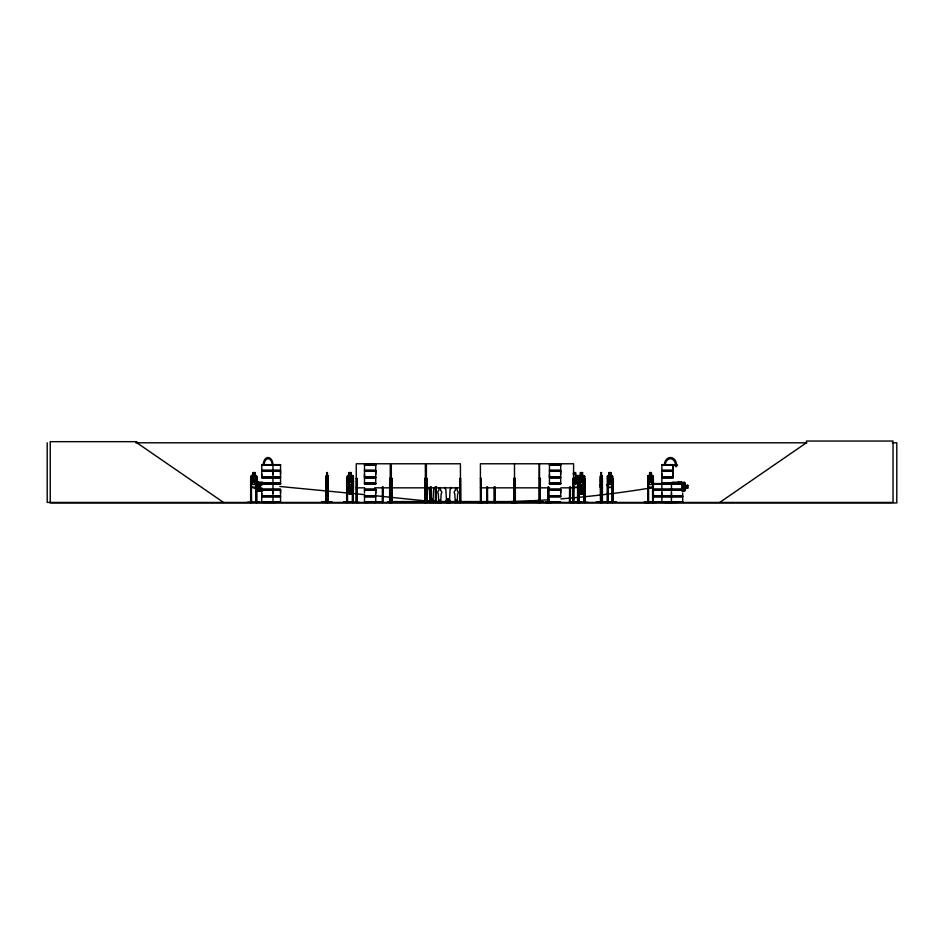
<?xml version="1.0" encoding="UTF-8"?>
<svg xmlns="http://www.w3.org/2000/svg" width="944" height="944" viewBox="0 0 944 944"><rect width="100%" height="100%" fill="white"/><g stroke="black" fill="none" stroke-linecap="round" stroke-linejoin="round"><path stroke-width="1.42" d="M261.748 495.765L261.748 493.004M261.748 476.838L261.748 474.077M272.981 493.004L272.981 490.231L272.981 495.765M272.981 474.077L272.981 471.316L272.981 476.838M280.533 493.004L280.533 490.231L261.736 490.231M280.533 474.077L280.533 471.316L261.736 471.316L261.736 476.838L280.545 476.838L280.545 471.316M364.49 476.838L364.49 471.316L375.747 471.316L375.736 476.838L364.49 476.838L364.502 474.077M375.736 493.004L375.736 490.231L364.49 490.231L364.502 493.004M375.736 474.077L375.736 471.316M549.443 476.838L549.443 471.316L560.689 471.316L560.677 476.838L549.443 476.838L549.455 474.077M560.677 493.004L560.677 490.231L549.443 490.231M560.677 474.077L560.677 471.316M661.886 493.004L661.886 495.765L661.874 490.231M661.874 476.838L661.874 471.316L673.131 471.316L673.131 476.838L661.874 476.838L661.886 474.077M671.455 493.004L671.455 495.765L671.444 490.231M673.119 471.316L673.119 476.838M534.788 501.996L543.803 501.96M601.812 487.47L602.001 484.532M327.733 487.47L327.733 475.54M328.028 484.52L327.828 487.47L326.258 487.47L326.081 484.52L326.353 487.47M596.065 501.996L616.479 501.996M321.456 501.996L332.217 501.996M431.396 499.352L431.738 499.813M261.712 502.432L261.736 496.874L280.545 496.874L280.545 502.208L261.677 502.232M661.838 502.432L661.886 496.874M327.71 482.148L326.801 484.52L326.801 472.673M601.906 487.47L600.455 487.47L600.561 475.54M326.117 502.444L326.152 476.59L326.789 475.54M326.152 476.59L326.353 475.54M612.031 487.47L612.668 484.52L612.113 487.47L607.842 487.47L607.287 484.532L607.924 487.47M652.469 487.375L653.201 484.532L652.505 487.47L648.316 487.47M256.119 487.47L256.874 476.578L256.178 475.54L254.833 475.54M256.874 484.532L256.202 487.47L251.529 487.47M671.385 502.42L671.455 496.874M346.979 482.113L347.781 479.163L347.05 490.066L347.84 491.01M578.224 482.113L579.026 479.163M583.97 487.47L584.773 484.532L583.923 487.375L579.014 487.375M352.608 487.47L353.41 484.532L352.678 487.47L347.569 487.47L346.908 484.532L347.64 487.47M644.209 502.385L656.965 502.373M644.245 501.996L682.689 502.055M426.546 502.432L426.617 478.396M260.072 501.948L247.281 502.326M600.585 482.148L601.411 484.52L601.529 472.578L600.856 472.578L600.585 476.626L600.679 502.444M394.533 501.996L387.323 501.996M511.282 502.373L517.831 502.373M352.785 502.385L352.926 501.571M429.555 502.373C428.434 503.282 429.673 498.55 429.579 501.736M477.227 502.373L483.623 502.444M483.611 501.948L477.239 501.984L483.564 502.373M581.433 502.373L570.648 502.385M581.445 501.996L570.601 501.96M349.74 502.373L343.545 501.96L359.369 502.385M349.752 501.996L343.545 501.996M262.668 502.373L275.542 502.385M447.751 499.447L448.294 499.789L447.716 499.423M448.152 499.293L448.058 499.883M578.554 484.532L577.539 487.47L573.374 487.47M485.157 502.373L488.095 502.373M487.505 486.88L487.6 502.444L487.694 501.571M488.107 501.996L485.169 501.996L496.756 501.996M569.444 502.373L569.621 486.88M256.237 485.169L256.874 483.682L260.438 483.682L261.96 485.169M582.424 493.972L582.424 491.01L583.569 490.019L582.495 476.626L580.501 476.626L580.501 482.148L579.427 484.496L579.427 490.019L580.501 491.01L580.501 493.972M580.501 472.578L580.572 475.634L579.439 476.626L579.439 482.148L580.501 484.52L580.501 490.019L582.507 489.924L581.433 487.316L579.616 490.03L580.973 486.632L579.557 483.116L581.398 485.995L583.25 483.116L581.858 486.644C584.43 498.656 582.165 477.652 583.569 476.626L582.495 475.634L582.566 472.578L580.43 472.578L580.43 475.54M349.197 482.124L348.124 484.496L349.127 494.066L351.333 494.066L351.262 491.01L352.265 490.019C350.897 488.898 353.091 467.953 350.543 480.012L351.959 483.529L350.106 480.649L348.253 483.529L349.658 480L348.312 476.614L350.071 479.328L351.203 476.637L349.197 476.626L349.197 482.148L351.203 482.124M351.192 475.634L351.203 472.578L349.056 472.578L348.124 482.148L349.197 484.52L349.127 490.054L350.318 487.316L351.439 490.007L352.1 489.912L350.743 486.644L352.136 483.116L350.283 485.995L348.737 483.057L349.858 486.632L348.607 490.078L351.203 490.019L351.203 484.496L352.265 482.148L352.265 476.626L351.192 475.634L351.133 472.673L349.127 472.673M607.322 502.444L607.287 476.59L607.853 475.54L609.151 475.54M607.936 475.54L607.287 476.59M647.796 502.444L647.761 476.59L648.327 475.54L649.625 475.54M647.844 476.59L648.41 475.54M574.082 479.328C575.203 475.068 578.731 475.965 574.719 480.012C578.825 484.225 575.321 485.11 574.129 480.649M250.892 502.444L250.927 476.59L251.541 475.54L252.957 475.54M251.623 475.54L250.927 476.59M575.498 484.52L576.985 482.148L576.985 476.626L575.498 475.634L575.498 472.673M352.726 491.104L353.481 490.054L353.41 476.578L352.584 475.54M579.05 475.54L578.365 476.637L578.224 490.066L579.038 491.104M583.958 491.104L584.714 490.054L584.029 491.104L578.979 491.104M256.095 483.045L256.851 482.113L262.609 482.219M256.237 483.092L256.874 482.207M364.455 483.293L375.747 483.576M364.49 502.208L364.49 496.874L375.747 496.874L375.747 502.208L364.455 502.432M684.518 491.14L681.934 491.14L684.542 491.234L685.332 488.272L687.68 488.178L687.621 485.417M610.886 472.673L609.14 472.673L609.21 475.634L608.243 476.626L608.243 482.148L609.14 484.52L610.803 484.52L611.7 482.148L611.7 476.626L610.803 475.634M649.614 475.634L648.717 476.626L648.717 482.148L649.614 484.52L651.277 484.52L652.162 482.148L651.277 472.673M433.036 502.432L433.272 501.701M437.992 502.42L438.228 501.134L438.464 501.972M441.261 502.291C439.869 503.4 441.686 500.497 441.001 501.972M445.769 502.22L445.721 500.473L446.075 501.724M446.064 502.409L450.524 502.432M454.949 501.96C452.093 502.892 461.84 501.925 463.834 502.373M455.067 502.409L455.114 502.432M261.96 487.93L260.438 489.405L256.874 489.405L256.237 487.93L254.243 487.93M439.231 487.611L438.724 490.644A2.006 2.006 0 0 0 438.311 493.795L438.724 501.535L440.73 501.535L441.155 493.795A2.006 2.006 0 0 0 440.73 490.644L440.234 487.611M455.716 487.6L455.22 490.632A2.006 2.006 0 0 0 454.807 493.783L455.22 501.524L457.226 501.524L457.639 493.783A2.006 2.006 0 0 0 457.226 490.632L456.719 487.6M681.828 486.195C684.636 482.172 685.946 485.841 682.382 486.833L684.553 489.263L681.839 487.411M719.729 502.444L806.388 442.807L806.388 441.049L893.036 441.049L893.036 502.444L47.2 502.444L47.2 442.807M426.782 502.385L426.877 501.571M353.032 502.385L353.056 478.396M675.833 483.375L678.193 482.36M675.845 483.446L678.205 482.455M430.063 502.232L429.237 502.055M432.576 502.444L433.202 502.42M433.449 502.444L433.697 502.232M438.04 502.444L438.63 502.444M438.429 502.444L439.054 502.409L438.228 502.173M446.311 502.444L446.842 502.409M449.061 502.444L449.639 502.432M449.993 502.42L450.229 500.473L449.875 501.724M653.354 502.22L653.39 478.396L652.646 478.396L652.587 502.444M135.794 442.807L806.837 442.807M892.375 442.807L896.8 442.807L896.8 502.951L50.244 502.951L50.244 441.674L136.904 441.674L136.904 442.807L223.551 502.444M261.724 464.649L280.557 464.649M364.478 464.649L375.747 464.649M549.432 464.649L560.701 464.649M661.862 464.649L673.143 464.649M261.748 465.203L280.533 465.203M364.502 465.203L375.736 465.203M549.455 465.203L560.677 465.203M661.886 465.203L673.119 465.203L673.119 470.206L661.874 470.206L661.874 464.873L673.143 464.873L673.131 470.206M261.736 470.206L280.545 470.206L280.545 464.873L261.724 464.849L261.748 470.206M261.653 470.584L280.616 470.584M364.408 470.584L375.818 470.584M549.361 470.584L560.771 470.584M661.791 470.584L673.202 470.584M261.653 470.926L280.616 470.926M364.408 470.926L375.818 470.926M549.361 470.926L560.771 470.926M661.791 470.926L673.202 470.926M573.622 472.578L575.592 472.578L575.592 475.54L577.516 475.54L578.554 476.578L578.554 502.444L578.365 476.59L578.979 475.54L580.501 475.54M609.081 472.578L610.945 472.578L610.886 475.634M252.945 472.673L254.845 472.673M326.707 472.673L327.391 472.673M580.501 472.673L582.566 472.673M600.88 472.673L601.505 472.673M649.614 472.673L651.348 472.673M573.232 473.168L575.002 473.168L575.002 474.159L573.232 474.159M600.974 473.168L600.974 474.159M349.115 475.54L347.593 475.54L346.908 476.59L346.873 502.444M351.203 475.54L352.655 475.54M582.566 475.54L584.017 475.54L584.773 476.578L584.773 502.444M601.434 475.54L602.083 476.626L602.095 502.444M610.862 475.54L612.101 475.54L612.727 476.578L612.727 502.444M651.336 475.54L652.564 475.54L653.201 476.578L653.201 502.444M251.576 475.634L256.154 475.634M326.27 475.634L327.816 475.634L327.934 476.626L327.946 502.444M347.616 475.634L352.631 475.634M575.498 475.634L577.468 475.634L578.46 476.626M579.014 475.634L583.994 475.634L584.773 476.578M600.467 475.634L601.894 475.634M607.889 475.634L612.066 475.634M648.363 475.634L652.54 475.634M600.278 476.59L600.537 502.444M602.107 476.578L601.8 475.54M612.644 476.578L612.019 475.54M653.118 476.578L652.493 475.54M261.653 477.227L280.616 477.227M364.408 477.227L375.818 477.227M549.361 477.227L560.771 477.227M661.791 477.227L673.202 477.227M261.653 477.57L280.616 477.57M364.408 477.57L375.818 477.57M549.361 477.57L560.771 477.57M661.791 477.57L673.202 477.57M261.736 477.959L280.545 477.959L280.545 483.281L261.712 483.517L280.557 483.517M673.131 477.959L661.874 477.959L661.874 483.281L673.143 483.281L661.886 483.139M255.954 478.396L256.733 478.396M352.466 478.396L353.268 478.396M356.242 478.396L357.044 478.396L356.891 502.444M391.323 478.396L392.126 478.396L392.185 502.444M426.405 478.396L427.207 478.396L427.266 502.444M480.413 478.396L481.204 478.396L481.275 502.444M539.13 478.396L540.369 478.396L540.216 502.444M607.334 478.396L608.078 478.396M647.808 478.396L648.552 478.396M347.722 479.163L352.82 479.163L353.481 482.113L352.749 479.163M578.955 479.163L584.053 479.163L584.714 482.113L583.982 479.163M580.501 482.124L582.495 482.148M600.88 482.148L601.411 476.626C599.747 476.472 601.021 488.933 601.281 480.649C602.001 491.092 602.06 469.239 601.269 479.328L600.95 476.59L600.856 502.444M672.234 482.219L681.698 482.219L681.698 483.033L672.234 483.033M678.122 482.36L684.553 482.36L685.332 485.31M261.488 483.033L258.514 483.033L258.514 482.219M261.748 483.139L280.533 483.139M364.502 483.139L375.736 483.139L375.747 477.959L364.49 477.959L364.49 483.281L375.747 483.281M560.677 483.139L549.455 483.139L549.443 477.959L560.689 477.959L560.689 483.281L549.325 483.434L560.701 483.576M653.366 483.576L682.713 483.576M261.724 483.8L280.557 483.8M364.478 483.765L375.747 483.776M549.432 483.765L560.701 483.765M653.366 483.8L682.713 483.776M681.509 483.93L684.459 483.93L685.25 485.417L687.763 485.31M261.748 484.119L280.533 484.119M364.502 484.119L375.736 484.119M549.455 484.119L560.677 484.119M653.59 484.119L682.689 484.119M250.927 484.532L251.647 487.375L256.154 487.375M349.197 484.52L351.203 484.496M580.501 484.496L582.495 484.52M600.278 484.532L600.549 487.47M647.761 484.532L648.398 487.47M681.509 485.417L684.459 485.417L684.459 488.178L681.509 488.178M326.27 487.375L327.816 487.375M347.616 487.375L352.631 487.375M573.386 487.375L577.468 487.375M600.467 487.375L601.894 487.375M607.889 487.375L612.066 487.375M648.363 487.375L652.54 487.375M584.041 487.47L578.955 487.47L578.294 484.532L579.026 487.47M356.242 487.836L364.75 487.836M374.674 487.836L390.261 487.836M391.323 487.836L425.355 487.836M426.405 487.836L460.424 487.836M480.413 487.836L549.491 487.836M560.842 487.836L573.598 487.836M254.184 488.024L256.166 488.024M261.736 489.122L280.545 489.122M364.49 489.122L375.747 489.122M549.443 489.122L560.689 489.122M653.578 489.122L682.701 489.122M261.653 489.511L280.616 489.511M364.408 489.511L375.818 489.511M549.361 489.511L560.771 489.511M653.496 489.511L682.772 489.511M681.509 489.653L684.459 489.653L685.25 488.178L687.763 488.272L687.704 485.31M256.154 487.93L256.166 489.948M261.653 489.853L280.616 489.853M364.408 489.853L375.818 489.853M549.361 489.853L560.771 489.853M653.496 489.853L682.772 489.853M347.05 490.066L347.805 491.104L352.796 491.104M261.488 490.231L258.514 490.231L258.514 491.045M653.578 490.231L682.701 490.231M685.391 490.29L685.25 483.446L684.494 482.36M261.96 490.892L256.792 490.892L256.237 489.901M262.609 491.045L256.768 490.986L256.095 489.948M582.566 494.066L580.359 494.066L580.43 491.01M364.49 495.765L375.747 495.765L375.747 490.231M549.443 495.765L560.689 495.765L560.689 490.231M653.578 495.765L682.701 495.765L682.701 493.004M261.653 496.143L280.616 496.143M364.408 496.143L375.818 496.143M549.361 496.143L560.771 496.143M653.496 496.143L682.772 496.143M261.653 496.485L280.616 496.485M364.408 496.485L375.818 496.485M549.361 496.485L560.771 496.485M653.496 496.485L682.772 496.485M549.443 496.874L560.689 496.874M653.578 496.874L682.701 496.874L682.701 502.208M430.794 499.105L432.175 499.105L432.175 501.736M250.597 501.571L251.505 501.571L251.493 502.444L251.423 478.396L250.656 478.396L250.644 502.444M255.895 501.571L256.803 501.571L256.792 502.444M325.668 501.571L326.294 501.571M347.534 501.571L346.566 501.571L346.66 502.444L346.649 478.396L347.463 478.396L347.522 502.444M352.383 501.571L353.351 501.571L353.339 502.444M356.159 501.571L357.127 501.571L357.103 502.444M375.228 501.571L375.287 502.444M382.308 501.571L383.429 502.385M389.601 501.571L540.452 501.571L540.428 502.444M547.874 501.571L548.83 501.571M569.527 501.571L570.53 501.571L570.53 502.444M573.905 501.571L572.949 501.571L572.961 502.444M577.551 501.571L579.215 501.571M584.041 501.571L585.009 501.571M600.903 501.571L600.337 502.444M601.847 501.571L602.461 501.571M607.275 501.571L608.148 501.571M647.749 501.571L648.611 501.571M652.587 501.571L653.449 501.571M375.287 501.819L382.308 501.819M441.426 502.444L422.322 501.948L440.376 501.807M457.474 501.96L463.811 501.996L454.713 501.96A811.25 611.606 0 0 0 549.278 499.718M545.49 502.444L551.969 502.373M570.53 501.819L588.065 502.373M677.119 502.385L664.434 502.444M261.748 502.055L280.533 502.055M364.502 502.055L375.736 502.055M422.357 501.984L441.237 501.972M560.677 502.055L545.526 501.96M545.585 502.385L560.701 502.22M644.245 502.326L682.713 502.22M279.861 486.49L364.691 494.644M374.756 495.647L429.426 501.288M494.196 502.385L494.326 486.88M356.395 502.373L356.466 478.396M356.679 502.385L356.561 501.571M511.495 502.373L517.819 501.996L511.436 502.444M352.56 475.634L353.268 476.626L353.268 502.444M256.107 475.54L256.803 476.626L256.709 502.444M250.986 484.52L251.6 487.47M681.509 482.219L681.509 483.033M671.444 483.8L671.455 489.122M661.874 483.8L661.886 489.122M652.894 478.396L653.047 502.444M652.67 501.571L652.847 502.444M651.348 475.634L651.419 472.578L649.555 472.578L649.684 475.634M648.552 485.464L648.611 502.444M648.363 501.571L648.363 502.444M648.304 478.396L648.15 502.444M648.056 485.464L648.009 502.444M612.975 502.444L612.975 501.571L612.113 501.571L612.113 502.444L612.172 478.396L612.916 478.396L612.892 502.444M612.42 478.396L612.373 502.444M609.151 472.578L609.14 475.634M608.078 484.048L608.137 502.444M607.83 478.396L607.889 502.444M607.676 501.571L607.724 502.444M607.582 484.048L607.582 502.444M602.39 502.444L602.39 478.396L601.906 502.444M602.237 478.396L602.213 502.444M600.856 472.578L600.88 475.634M584.914 502.444L584.926 478.396L584.112 478.396L584.053 502.444M584.572 482.124L584.572 490.007M584.607 501.571L584.466 502.444M584.336 489.712L584.265 502.444M582.495 491.01L582.495 494.066M579.203 502.444L579.132 478.396L577.645 478.396L577.551 502.444M578.92 478.396L578.979 502.444M578.778 501.571L578.814 502.444M578.259 501.571L578.259 502.444M577.74 501.571L577.74 502.444M575.498 476.626L575.498 482.148M573.822 502.444L573.822 478.396L573.02 478.396L573.185 502.444L573.244 478.396M573.787 501.571L573.657 502.444M573.468 502.444L573.598 463.775L480.413 463.775L480.413 502.444L480.343 501.571M570.436 486.88L570.341 502.444M569.716 501.571L569.716 502.444M548.747 487.08L548.818 502.444M548.523 487.08L548.594 502.444M548.429 501.571L548.275 502.444M548.169 487.08L548.11 502.444M547.957 487.08L547.886 502.444M540.145 478.396L540.015 502.444L539.791 478.396M539.732 501.571L539.602 502.444M539.567 463.775L539.449 502.444M539.142 463.775L539.13 502.444M538.941 501.701L538.941 502.444M538.434 501.701L538.434 502.444M537.183 501.701L537.183 502.444M515.365 502.444L515.294 478.396L513.855 478.396L514.008 502.444L514.067 478.396M515.07 478.396L515.141 502.444M514.94 501.571L514.822 502.444M514.657 478.396L514.657 502.444M514.504 463.775L514.504 502.444M514.327 501.571L514.303 502.444M513.784 501.571L513.784 502.444M495.895 501.701L495.895 502.444M495.281 502.444L495.187 486.88L494.975 502.444M494.656 501.701L494.656 502.444M494.42 486.88L494.538 502.444M487.399 501.571L487.387 502.444M486.939 501.571L486.962 502.444L486.738 486.88M486.644 501.571L486.644 502.444M480.992 478.396L481.051 502.444M480.885 501.571L480.85 502.444M480.626 478.396L480.756 502.444M460.707 502.444L460.648 478.396L459.846 478.396L459.775 502.444M460.495 502.444L460.424 463.775L426.405 463.775L426.334 502.444M460.165 501.571L460.294 502.444M460.07 478.396L459.999 502.444M456.684 501.96L456.684 500.202L455.763 500.202L455.763 501.96M448.671 501.724L448.671 499.093L447.291 499.093L447.291 501.724M440.187 501.972L440.187 500.214L439.279 500.214L439.279 501.972M436.199 486.88L436.175 502.444M435.963 486.88L436.022 502.444M435.809 501.571L435.833 502.444M435.68 486.88L435.621 502.444M435.444 486.88L435.373 502.444M434.511 501.701L434.511 502.444M433.744 502.444L433.744 500.485L433.39 501.736M431.078 501.571L431.078 502.444M431.019 486.88L430.83 502.444M430.771 486.88L430.641 502.444M430.488 486.88L430.582 502.444M430.252 486.88L430.252 502.444L430.181 501.571M426.983 478.396L427.054 502.444M425.638 502.444L425.567 478.396L424.776 478.396L424.812 502.444M425.414 502.444L425.355 463.775L391.323 463.775L391.323 502.444L391.264 501.571M425.13 501.571L425.213 502.444M425.001 478.396L424.93 502.444M424.706 501.571L424.706 502.444M391.902 478.396L391.961 502.444M391.76 501.571L391.795 502.444M391.548 478.396L391.642 502.444M390.745 501.701L390.745 502.444M390.556 501.571L390.556 502.444M390.45 502.444L390.486 478.396L389.683 478.396L389.624 502.444M390.226 502.444L390.261 463.775L356.242 463.775L356.242 502.444M390.037 501.571L390.002 502.444M389.907 478.396L389.837 502.444M383.217 486.88L383.122 502.444M382.497 501.571L382.497 502.444M382.403 486.88L382.308 502.444M375.098 501.571L375.098 502.444M374.473 501.571L374.473 502.444M374.379 501.571L374.284 502.444M356.82 478.396L356.82 502.444M352.678 478.396L352.619 502.444M352.466 489.712L352.395 502.444M349.268 491.01L349.268 493.972M347.239 484.048L347.309 502.444M347.109 501.571L347.144 502.444M328.005 502.444L328.005 501.571L327.379 502.444L327.45 484.048M327.733 502.444L327.415 472.578L326.683 472.578L326.707 475.634M327.32 472.578L327.297 475.634M326.235 502.444L326.223 478.396L325.739 502.444M325.916 478.396L325.94 502.444M280.545 490.231L280.533 495.765L261.736 495.765L261.736 493.004M272.993 464.873L272.981 470.206M272.981 477.959L272.993 483.281M272.993 483.8L272.981 489.122M272.981 496.874L272.993 502.208M258.762 482.219L258.762 483.033M258.762 490.231L258.762 491.045M256.497 478.396L256.402 502.444L256.19 478.396M256.131 501.571L256.131 502.444M255.954 486.88L255.895 502.444M254.774 472.673L254.774 475.634M251.187 478.396L251.257 502.444M250.821 501.571L250.679 502.444M652.811 487.576A811.25 611.606 0 0 1 560.866 498.869M664.375 465.073A7.576 6.112 -90 0 1 670.488 457.486A7.576 6.112 -90 0 1 676.588 465.073L677.603 465.073L676.034 466.82L674.476 465.073L675.479 465.073A6.325 5.098 -90 0 0 670.382 458.737A6.325 5.098 -90 0 0 665.284 465.073M263.211 465.073A7.576 4.897 -90 0 1 268.096 457.486A7.576 4.897 -90 0 1 272.993 465.073M264.096 465.073A6.325 4.083 -90 0 1 268.179 458.737A6.325 4.083 -90 0 1 272.261 465.073M434.5 487.364A3.009 3.009 0 0 1 433.615 489.488L432.989 501.087L429.98 501.087L429.355 489.488A3.009 3.009 0 0 1 428.482 487.364M450.984 487.352A3.009 3.009 0 0 1 450.099 489.476L449.486 501.075L446.477 501.075L445.851 489.476A3.009 3.009 0 0 1 444.966 487.352M261.264 484.449L259.364 486.561L261.217 489.11L258.963 487.151L256.756 489.027L258.514 486.514L256.768 484.071L258.939 485.924L261.264 484.449M327.521 483.411L326.978 480.649C326.235 490.797 326.211 469.534 326.966 479.328L327.403 476.555L327.521 483.411M611.641 483.411L610.084 480.649L608.514 483.411L609.706 480L608.679 476.567L610.048 479.328L611.57 476.614L610.438 480.012L611.641 483.411M652.115 483.411L650.558 480.649L649.012 483.529L650.18 480L649.153 476.567L651.277 476.626L651.277 482.148L649.614 482.148L649.602 476.637L650.522 479.328L652.044 476.614L650.912 480.012L652.115 483.411M255.541 483.411L253.842 480.649L252.142 483.529L253.429 480L252.296 476.567L253.806 479.328L255.47 476.614L254.231 480.012L255.541 483.411M583.463 483.411L582.731 483.422L581.598 480.649L580.442 483.505L579.722 483.411L581.15 480L579.817 476.614L581.563 479.328L583.392 476.614L582.035 480.012L583.463 483.411M255.824 482.148L254.845 484.52L253.016 484.52L252.036 482.148L252.886 472.578L254.915 472.578L255.824 482.148M457.144 502.161L457.722 501.122L457.144 502.161M375.747 464.861L364.478 464.849L364.502 470.206L375.747 470.206L375.747 464.873M560.701 464.849L549.432 464.849L549.455 470.206L560.689 470.206L560.689 464.873M254.526 473.168L253.346 473.168L253.346 474.159L254.526 474.159L254.526 473.168M350.838 473.168L349.551 473.168L349.551 474.159L350.838 474.159L350.838 473.168M582.141 473.168L580.867 473.168L580.867 474.159L582.141 474.159L582.141 473.168M610.508 473.168L609.435 473.168L609.435 474.159L610.508 474.159L610.508 473.168M650.982 473.168L649.909 473.168L649.909 474.159L650.982 474.159L650.982 473.168M254.845 476.626L253.016 476.626L253.016 482.148L254.845 482.148L254.845 476.626M327.391 476.626L326.801 482.148L327.391 476.626M610.803 476.626L609.14 476.626L609.14 482.148L610.803 482.148L610.803 476.626M260.438 485.169L256.874 485.169L256.874 487.93L260.438 487.93L260.438 485.169M687.232 485.912L686.441 485.912L686.441 487.682L687.232 487.682L687.232 485.912M350.838 492.485L349.551 492.485L349.551 493.476L350.838 493.476L350.838 492.485M582.141 492.485L580.855 492.485L580.855 493.476L582.141 493.476L582.141 492.485"/></g></svg>
